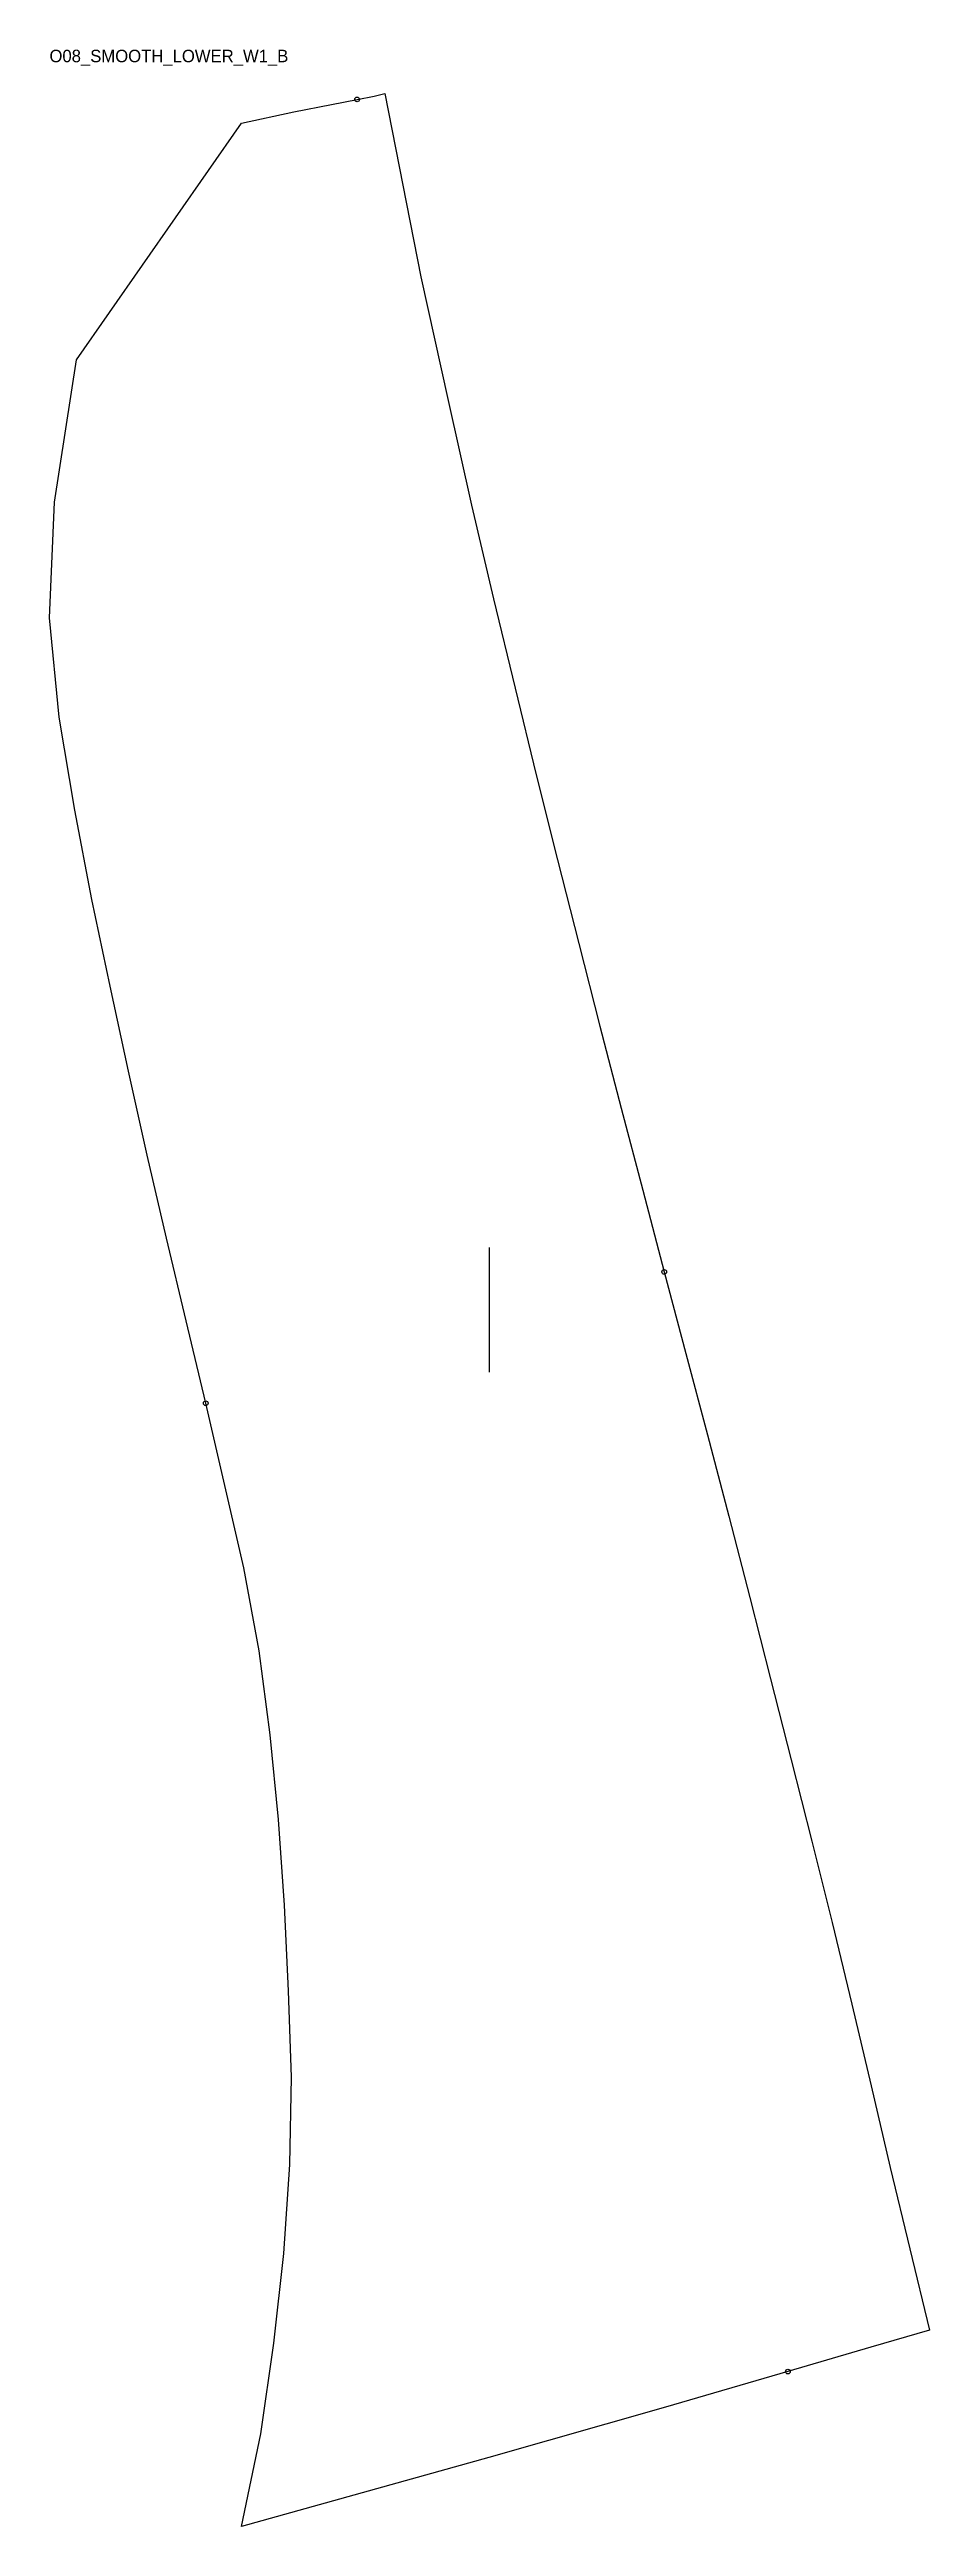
# Model space of a CAD drawing. Header units: millimetres. Extents: x -123 to 442, y 0 to 1590.
import ezdxf

# ---------------------------------------------------------------- set-up
doc = ezdxf.new("R2010")
doc.units = ezdxf.units.MM
for name, color, linetype in [('CUT', 1, 'Continuous'), ('GRAIN', 3, 'Continuous'), ('ID', 7, 'Continuous'), ('NOTCH', 2, 'Continuous'), ('SEAM', 5, 'Continuous')]:
    doc.layers.add(name, color=color, linetype=linetype)

msp = doc.modelspace()

# ---------------------------------------------------------------- linework, layer by layer
at = {"layer": 'CUT'}
msp.add_lwpolyline([(0, 0), (12.4, 59.4), (20.7, 117.6), (27, 175.3), (31, 232.3), (32, 288.5), (30.1, 343.8), (27.4, 398.8), (23.6, 453.7), (18.4, 508.2), (11.2, 562.1), (1.3, 615.4), (-10.7, 668.3), (-23.1, 721), (-35.7, 773.9), (-48.3, 826.9), (-60.7, 880.3), (-72.6, 934.2), (-84.5, 988.8), (-96.2, 1044.4), (-107.2, 1101.7), (-117.2, 1161.3), (-123.4, 1225.1), (-120.2, 1299.5), (-106, 1390.8), (0, 1542.7), (33.5, 1549.9), (57.6, 1554.6), (74.1, 1557.9), (85.1, 1560.1), (92, 1561.8), (115.1, 1444.1), (132.6, 1364.7), (147.6, 1297.5), (161.7, 1237.4), (175.5, 1180.1), (189.1, 1124.4), (202.8, 1069.9), (216.4, 1016.2), (230, 963.1), (243.7, 910.3), (257.5, 857.7), (271.3, 805.3), (285.2, 753), (299, 700.8), (312.7, 648.6), (326.2, 596.4), (339.6, 544.2), (352.8, 492), (366, 439.8), (379.1, 387.6), (391.8, 335.2), (404.1, 282.8), (416.4, 230.4), (428.9, 178.2), (441.6, 126), (404, 115), (350.7, 99.4), (272.2, 76.5), (158.6, 44.2), (0, 0)], close=True, dxfattribs=at)
at = {"layer": 'GRAIN'}
msp.add_line((159.1, 740.9), (159.1, 820.9), dxfattribs=at)
at = {"layer": 'NOTCH'}
for centre in [(74.1, 1557.9), (271.3, 805.3), (-23.1, 721), (350.7, 99.4)]:
    msp.add_circle(centre, 1.5, dxfattribs=at)
at = {"layer": 'SEAM'}
msp.add_lwpolyline([(0, 0), (12.4, 59.4), (20.7, 117.6), (27, 175.3), (31, 232.3), (32, 288.5), (30.1, 343.8), (27.4, 398.8), (23.6, 453.7), (18.4, 508.2), (11.2, 562.1), (1.3, 615.4), (-10.7, 668.3), (-23.1, 721), (-35.7, 773.9), (-48.3, 826.9), (-60.7, 880.3), (-72.6, 934.2), (-84.5, 988.8), (-96.2, 1044.4), (-107.2, 1101.7), (-117.2, 1161.3), (-123.4, 1225.1), (-120.2, 1299.5), (-106, 1390.8), (0, 1542.7), (33.5, 1549.9), (57.6, 1554.6), (74.1, 1557.9), (85.1, 1560.1), (92, 1561.8), (115.1, 1444.1), (132.6, 1364.7), (147.6, 1297.5), (161.7, 1237.4), (175.5, 1180.1), (189.1, 1124.4), (202.8, 1069.9), (216.4, 1016.2), (230, 963.1), (243.7, 910.3), (257.5, 857.7), (271.3, 805.3), (285.2, 753), (299, 700.8), (312.7, 648.6), (326.2, 596.4), (339.6, 544.2), (352.8, 492), (366, 439.8), (379.1, 387.6), (391.8, 335.2), (404.1, 282.8), (416.4, 230.4), (428.9, 178.2), (441.6, 126), (404, 115), (350.7, 99.4), (272.2, 76.5), (158.6, 44.2)], close=True, dxfattribs=at)

# ---------------------------------------------------------------- texts
at = {"layer": 'ID'}
msp.add_text('O08_SMOOTH_LOWER_W1_B', height=8, dxfattribs=at).set_placement((-123.4, 1581.8))

doc.saveas('drawing.dxf')
